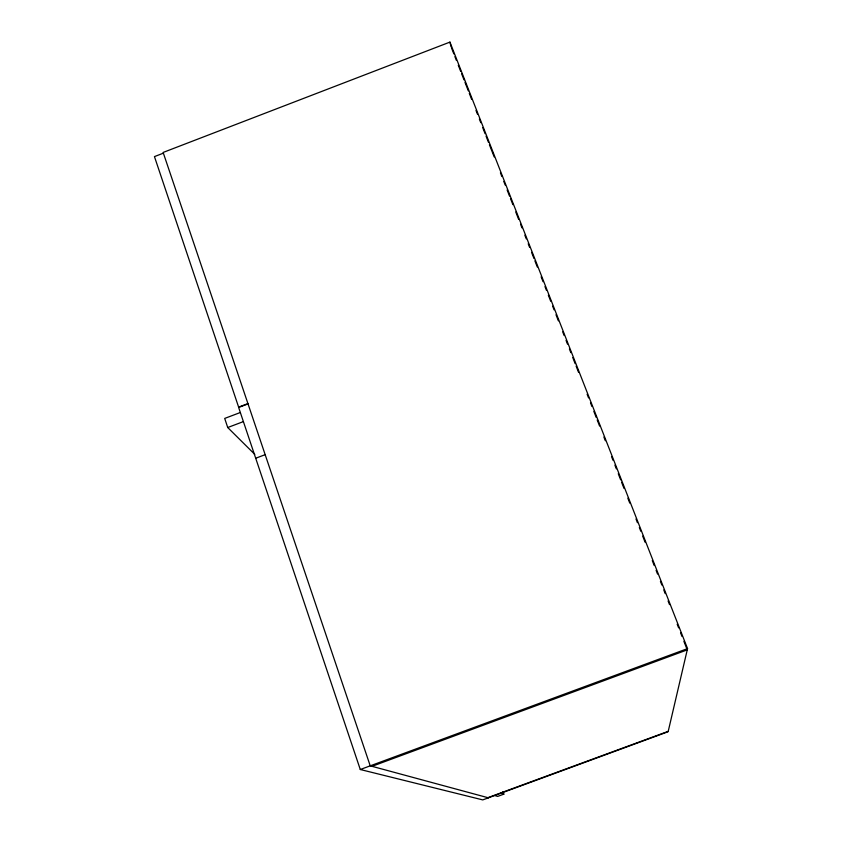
<?xml version="1.0" encoding="UTF-8"?>
<svg xmlns="http://www.w3.org/2000/svg" width="842" height="842" viewBox="0 0 842 842"><rect width="100%" height="100%" fill="white"/><g stroke="black" fill="none" stroke-linecap="round" stroke-linejoin="round"><path stroke-width="1.26" d="M488.413 797.827L370.227 765.841L163.137 152.444L449.933 42.1L687.546 648.614L668.127 731.73L482.761 799.9L360.281 769.514L238.644 407.465L248.032 403.907M163.453 153.139L154.454 156.601L238.623 407.107L248.001 403.56M240.338 412.506L224.698 418.421L227.729 427.525L254.779 454.375M227.729 427.525L243.401 421.6M255.705 458.237L265.167 454.669M360.281 769.514L687.546 648.614M372.006 766.325L687.251 649.866L683.893 641.309M487.834 797.669L668.222 731.33M502.969 791.659L503.842 794.143L497.685 796.406L494.696 795.511M500.979 793.196L503.842 794.143M451.544 48.026L453.849 53.909M454.912 56.635L456.353 60.308M458.269 65.202L460.669 71.317M461.627 73.759L464.016 79.874M464.973 82.327L468.331 90.883M469.289 93.336L471.678 99.451M475.993 110.46L477.435 114.123M479.351 119.017L480.782 122.69M482.698 127.584L485.097 133.699M486.055 136.141L488.444 142.256M489.402 144.708L494.201 156.938M500.422 172.842L501.864 176.504M503.779 181.398L505.211 185.072M507.126 189.966L509.526 196.081M510.484 198.523L512.883 204.638M515.757 211.984L518.63 219.32M520.545 224.214L521.977 227.877M524.85 235.223L526.292 238.886M528.208 243.78L529.65 247.453M531.565 252.347L533.954 258.462M534.912 260.904L537.312 267.019M541.143 276.808L543.058 281.702M544.974 286.596L546.416 290.258M548.331 295.153L550.721 301.268M552.636 306.162L554.078 309.835M555.994 314.729L558.383 320.844M562.698 331.853L564.14 335.516M566.056 340.41L567.487 344.083M569.403 348.977L570.844 352.64M572.76 357.534L575.149 363.649M576.117 366.102L578.507 372.217M587.127 394.235L588.569 397.898M590.484 402.792L591.915 406.465M593.842 411.359L596.231 417.474M597.188 419.916L599.588 426.031M603.893 437.04L605.335 440.713M611.566 456.606L612.997 460.279M614.913 465.173L616.355 468.847M618.27 473.73L620.659 479.856M621.617 482.298L624.017 488.413M627.848 498.201L629.763 503.095M635.994 518.988L637.426 522.661M639.341 527.555L640.783 531.228M642.699 536.112L645.098 542.237M652.276 560.583L654.192 565.477M656.107 570.36L657.549 574.034M660.423 581.369L661.865 585.043M663.78 589.937L665.212 593.61M668.085 600.946L669.527 604.609M677.189 624.185L678.631 627.858M680.547 632.742L681.978 636.415M449.933 42.1L451.08 46.857"/></g></svg>
